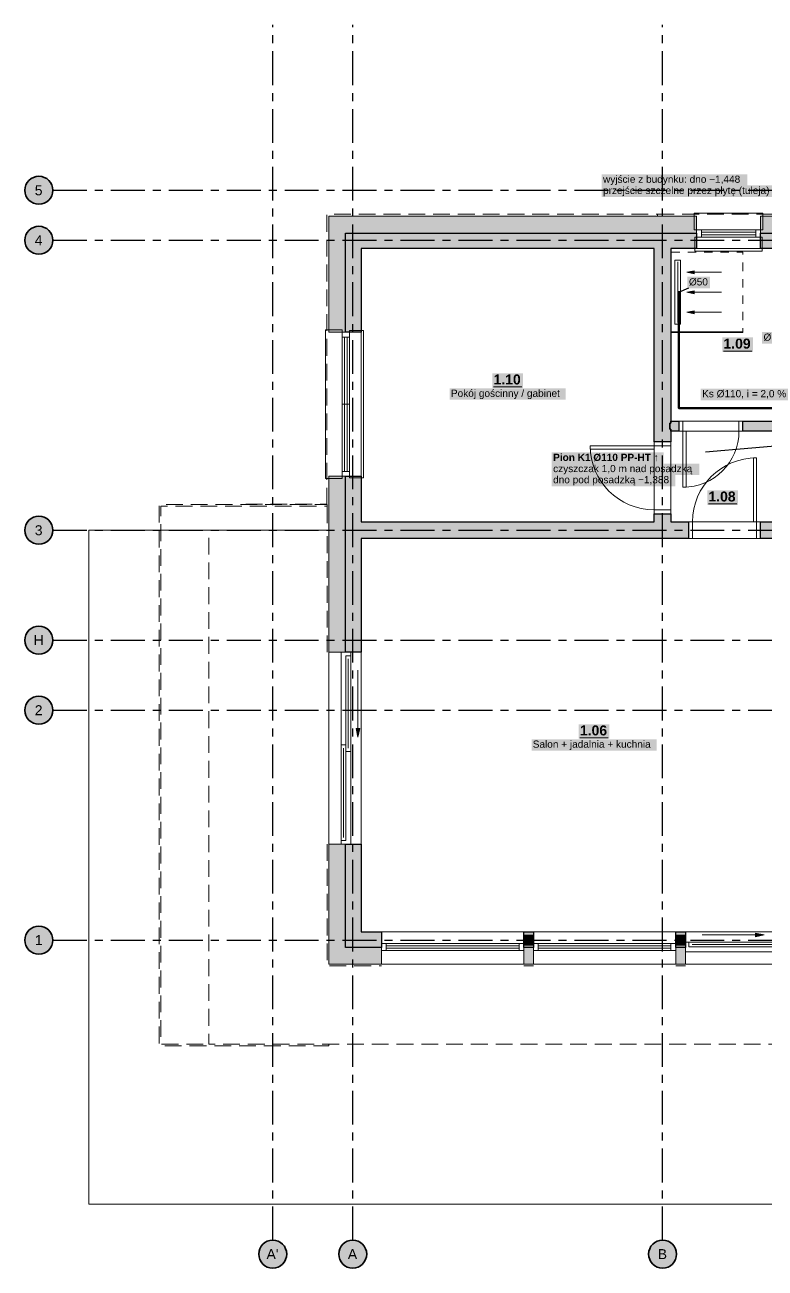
# Model space of a CAD drawing. Header units: metres. Extents: x -4.1 to 19.5, y -4.1 to 11.4.
# Drawn here: x -4.1 to 5.16, y -4.1 to 11.44 of the extents above; entities that cross this region are included whole.
import ezdxf

# ---------------------------------------------------------------- set-up
doc = ezdxf.new("R2010")
doc.units = ezdxf.units.M
for name, pattern in [('KRESKOWA', [5.25, 4.2, -1.05]), ('KRESKOWA_DROBNA', [3.15, 2.1, -1.05]), ('PUNKTOWA', [10.5, 8.4, -1.05, 0, -1.05])]:
    doc.linetypes.add(name, pattern=pattern)
doc.layers.add('A-MASKA', color=7, linetype='Continuous', lineweight=18)
doc.layers.add('S-OPISY', color=2, linetype='Continuous', lineweight=25)
for name, color, linetype, lineweight, true_color in [('I-OSIE', 8, 'PUNKTOWA', 18, 0x7a7a7a), ('I-PODKLAD', 8, 'Continuous', 18, 0x9a9a9a), ('I-PODKLAD-SCIANY', 8, 'Continuous', 25, 0x6e6e6e), ('I-PODKLAD-WYPELN', 254, 'Continuous', 18, 0xe6e6e6), ('I-POMIESZCZENIA', 8, 'Continuous', 25, 0x4a4a4a), ('S-KANAL', 34, 'Continuous', 50, 0x7a4500)]:
    doc.layers.add(name, color=color, linetype=linetype, lineweight=lineweight, true_color=true_color)
doc.styles.add('PL_ARIAL', font='arial.ttf')
doc.styles.add('PL_ARIAL_B', font='arialbd.ttf')

msp = doc.modelspace()

# ---------------------------------------------------------------- hatches: boundary and pattern name
at = {"layer": 'A-MASKA', "true_color": 0xffffff}
for points in [[(3.112, 9.431), (4.933, 9.431), (4.933, 9.575), (3.112, 9.575)], [(3.112, 9.291), (5.314, 9.291), (5.314, 9.436), (3.112, 9.436)], [(4.186, 8.148), (4.468, 8.148), (4.468, 8.293), (4.186, 8.293)], [(4.621, 7.353), (5.004, 7.353), (5.004, 7.535), (4.621, 7.535)], [(5.12, 7.457), (5.465, 7.457), (5.465, 7.602), (5.12, 7.602)], [(1.746, 6.904), (2.129, 6.904), (2.129, 7.087), (1.746, 7.087)], [(1.213, 6.758), (2.662, 6.758), (2.662, 6.897), (1.213, 6.897)], [(4.351, 6.749), (5.471, 6.749), (5.471, 6.894), (4.351, 6.894)], [(2.488, 5.953), (3.89, 5.953), (3.89, 6.098), (2.488, 6.098)], [(2.488, 5.814), (4.334, 5.814), (4.334, 5.959), (2.488, 5.959)], [(2.488, 5.674), (4.033, 5.674), (4.033, 5.819), (2.488, 5.819)], [(4.433, 5.441), (4.817, 5.441), (4.817, 5.624), (4.433, 5.624)], [(2.826, 2.518), (3.21, 2.518), (3.21, 2.7), (2.826, 2.7)], [(2.236, 2.371), (3.8, 2.371), (3.8, 2.511), (2.236, 2.511)]]:
    msp.add_hatch(color=7, dxfattribs=at).paths.add_polyline_path(points)
at = {"layer": 'I-OSIE', "true_color": 0xffffff}
for points in [[(-3.75, 9.375), (-3.751, 9.398), (-3.756, 9.42), (-3.763, 9.442), (-3.773, 9.463), (-3.786, 9.482), (-3.801, 9.499), (-3.818, 9.514), (-3.837, 9.527), (-3.858, 9.537), (-3.88, 9.544), (-3.902, 9.549), (-3.925, 9.55), (-3.948, 9.549), (-3.97, 9.544), (-3.992, 9.537), (-4.013, 9.527), (-4.032, 9.514), (-4.049, 9.499), (-4.064, 9.482), (-4.077, 9.463), (-4.087, 9.442), (-4.094, 9.42), (-4.099, 9.398), (-4.1, 9.375), (-4.099, 9.352), (-4.094, 9.33), (-4.087, 9.308), (-4.077, 9.287), (-4.064, 9.268), (-4.049, 9.251), (-4.032, 9.236), (-4.013, 9.223), (-3.992, 9.213), (-3.97, 9.206), (-3.948, 9.201), (-3.925, 9.2), (-3.902, 9.201), (-3.88, 9.206), (-3.858, 9.213), (-3.837, 9.223), (-3.818, 9.236), (-3.801, 9.251), (-3.786, 9.268), (-3.773, 9.287), (-3.763, 9.308), (-3.756, 9.33), (-3.751, 9.352)], [(-3.75, 8.75), (-3.751, 8.773), (-3.756, 8.795), (-3.763, 8.817), (-3.773, 8.838), (-3.786, 8.857), (-3.801, 8.874), (-3.818, 8.889), (-3.837, 8.902), (-3.858, 8.912), (-3.88, 8.919), (-3.902, 8.924), (-3.925, 8.925), (-3.948, 8.924), (-3.97, 8.919), (-3.992, 8.912), (-4.013, 8.902), (-4.032, 8.889), (-4.049, 8.874), (-4.064, 8.857), (-4.077, 8.838), (-4.087, 8.817), (-4.094, 8.795), (-4.099, 8.773), (-4.1, 8.75), (-4.099, 8.727), (-4.094, 8.705), (-4.087, 8.683), (-4.077, 8.662), (-4.064, 8.643), (-4.049, 8.626), (-4.032, 8.611), (-4.013, 8.598), (-3.992, 8.588), (-3.97, 8.581), (-3.948, 8.576), (-3.925, 8.575), (-3.902, 8.576), (-3.88, 8.581), (-3.858, 8.588), (-3.837, 8.598), (-3.818, 8.611), (-3.801, 8.626), (-3.786, 8.643), (-3.773, 8.662), (-3.763, 8.683), (-3.756, 8.705), (-3.751, 8.727)], [(-3.75, 5.125), (-3.751, 5.148), (-3.756, 5.17), (-3.763, 5.192), (-3.773, 5.213), (-3.786, 5.232), (-3.801, 5.249), (-3.818, 5.264), (-3.837, 5.277), (-3.858, 5.287), (-3.88, 5.294), (-3.902, 5.299), (-3.925, 5.3), (-3.948, 5.299), (-3.97, 5.294), (-3.992, 5.287), (-4.013, 5.277), (-4.032, 5.264), (-4.049, 5.249), (-4.064, 5.232), (-4.077, 5.213), (-4.087, 5.192), (-4.094, 5.17), (-4.099, 5.148), (-4.1, 5.125), (-4.099, 5.102), (-4.094, 5.08), (-4.087, 5.058), (-4.077, 5.037), (-4.064, 5.018), (-4.049, 5.001), (-4.032, 4.986), (-4.013, 4.973), (-3.992, 4.963), (-3.97, 4.956), (-3.948, 4.951), (-3.925, 4.95), (-3.902, 4.951), (-3.88, 4.956), (-3.858, 4.963), (-3.837, 4.973), (-3.818, 4.986), (-3.801, 5.001), (-3.786, 5.018), (-3.773, 5.037), (-3.763, 5.058), (-3.756, 5.08), (-3.751, 5.102)], [(-3.75, 3.75), (-3.751, 3.773), (-3.756, 3.795), (-3.763, 3.817), (-3.773, 3.837), (-3.786, 3.857), (-3.801, 3.874), (-3.818, 3.889), (-3.837, 3.902), (-3.858, 3.912), (-3.88, 3.919), (-3.902, 3.924), (-3.925, 3.925), (-3.948, 3.924), (-3.97, 3.919), (-3.992, 3.912), (-4.013, 3.902), (-4.032, 3.889), (-4.049, 3.874), (-4.064, 3.857), (-4.077, 3.837), (-4.087, 3.817), (-4.094, 3.795), (-4.099, 3.773), (-4.1, 3.75), (-4.099, 3.727), (-4.094, 3.705), (-4.087, 3.683), (-4.077, 3.663), (-4.064, 3.643), (-4.049, 3.626), (-4.032, 3.611), (-4.013, 3.598), (-3.992, 3.588), (-3.97, 3.581), (-3.948, 3.576), (-3.925, 3.575), (-3.902, 3.576), (-3.88, 3.581), (-3.858, 3.588), (-3.837, 3.598), (-3.818, 3.611), (-3.801, 3.626), (-3.786, 3.643), (-3.773, 3.663), (-3.763, 3.683), (-3.756, 3.705), (-3.751, 3.727)], [(-3.75, 2.875), (-3.751, 2.898), (-3.756, 2.92), (-3.763, 2.942), (-3.773, 2.962), (-3.786, 2.982), (-3.801, 2.999), (-3.818, 3.014), (-3.837, 3.027), (-3.858, 3.037), (-3.88, 3.044), (-3.902, 3.049), (-3.925, 3.05), (-3.948, 3.049), (-3.97, 3.044), (-3.992, 3.037), (-4.013, 3.027), (-4.032, 3.014), (-4.049, 2.999), (-4.064, 2.982), (-4.077, 2.962), (-4.087, 2.942), (-4.094, 2.92), (-4.099, 2.898), (-4.1, 2.875), (-4.099, 2.852), (-4.094, 2.83), (-4.087, 2.808), (-4.077, 2.788), (-4.064, 2.768), (-4.049, 2.751), (-4.032, 2.736), (-4.013, 2.723), (-3.992, 2.713), (-3.97, 2.706), (-3.948, 2.701), (-3.925, 2.7), (-3.902, 2.701), (-3.88, 2.706), (-3.858, 2.713), (-3.837, 2.723), (-3.818, 2.736), (-3.801, 2.751), (-3.786, 2.768), (-3.773, 2.788), (-3.763, 2.808), (-3.756, 2.83), (-3.751, 2.852)], [(-3.75, 0), (-3.751, 0.023), (-3.756, 0.045), (-3.763, 0.067), (-3.773, 0.087), (-3.786, 0.107), (-3.801, 0.124), (-3.818, 0.139), (-3.837, 0.152), (-3.858, 0.162), (-3.88, 0.169), (-3.902, 0.174), (-3.925, 0.175), (-3.948, 0.174), (-3.97, 0.169), (-3.992, 0.162), (-4.013, 0.152), (-4.032, 0.139), (-4.049, 0.124), (-4.064, 0.107), (-4.077, 0.087), (-4.087, 0.067), (-4.094, 0.045), (-4.099, 0.023), (-4.1, 0), (-4.099, -0.023), (-4.094, -0.045), (-4.087, -0.067), (-4.077, -0.088), (-4.064, -0.107), (-4.049, -0.124), (-4.032, -0.139), (-4.013, -0.152), (-3.992, -0.162), (-3.97, -0.169), (-3.948, -0.174), (-3.925, -0.175), (-3.902, -0.174), (-3.88, -0.169), (-3.858, -0.162), (-3.837, -0.152), (-3.818, -0.139), (-3.801, -0.124), (-3.786, -0.107), (-3.773, -0.088), (-3.763, -0.067), (-3.756, -0.045), (-3.751, -0.023)], [(-0.825, -3.925), (-0.826, -3.902), (-0.831, -3.88), (-0.838, -3.858), (-0.848, -3.837), (-0.861, -3.818), (-0.876, -3.801), (-0.893, -3.786), (-0.913, -3.773), (-0.933, -3.763), (-0.955, -3.756), (-0.977, -3.751), (-1, -3.75), (-1.023, -3.751), (-1.045, -3.756), (-1.067, -3.763), (-1.088, -3.773), (-1.107, -3.786), (-1.124, -3.801), (-1.139, -3.818), (-1.152, -3.837), (-1.162, -3.858), (-1.169, -3.88), (-1.174, -3.902), (-1.175, -3.925), (-1.174, -3.948), (-1.169, -3.97), (-1.162, -3.992), (-1.152, -4.013), (-1.139, -4.032), (-1.124, -4.049), (-1.107, -4.064), (-1.088, -4.077), (-1.067, -4.087), (-1.045, -4.094), (-1.023, -4.099), (-1, -4.1), (-0.977, -4.099), (-0.955, -4.094), (-0.933, -4.087), (-0.913, -4.077), (-0.893, -4.064), (-0.876, -4.049), (-0.861, -4.032), (-0.848, -4.013), (-0.838, -3.992), (-0.831, -3.97), (-0.826, -3.948)], [(0.175, -3.925), (0.174, -3.902), (0.169, -3.88), (0.162, -3.858), (0.152, -3.837), (0.139, -3.818), (0.124, -3.801), (0.107, -3.786), (0.087, -3.773), (0.067, -3.763), (0.045, -3.756), (0.023, -3.751), (0, -3.75), (-0.023, -3.751), (-0.045, -3.756), (-0.067, -3.763), (-0.088, -3.773), (-0.107, -3.786), (-0.124, -3.801), (-0.139, -3.818), (-0.152, -3.837), (-0.162, -3.858), (-0.169, -3.88), (-0.174, -3.902), (-0.175, -3.925), (-0.174, -3.948), (-0.169, -3.97), (-0.162, -3.992), (-0.152, -4.013), (-0.139, -4.032), (-0.124, -4.049), (-0.107, -4.064), (-0.088, -4.077), (-0.067, -4.087), (-0.045, -4.094), (-0.023, -4.099), (0, -4.1), (0.023, -4.099), (0.045, -4.094), (0.067, -4.087), (0.087, -4.077), (0.107, -4.064), (0.124, -4.049), (0.139, -4.032), (0.152, -4.013), (0.162, -3.992), (0.169, -3.97), (0.174, -3.948)], [(4.05, -3.925), (4.049, -3.902), (4.044, -3.88), (4.037, -3.858), (4.027, -3.837), (4.014, -3.818), (3.999, -3.801), (3.982, -3.786), (3.962, -3.773), (3.942, -3.763), (3.92, -3.756), (3.898, -3.751), (3.875, -3.75), (3.852, -3.751), (3.83, -3.756), (3.808, -3.763), (3.788, -3.773), (3.768, -3.786), (3.751, -3.801), (3.736, -3.818), (3.723, -3.837), (3.713, -3.858), (3.706, -3.88), (3.701, -3.902), (3.7, -3.925), (3.701, -3.948), (3.706, -3.97), (3.713, -3.992), (3.723, -4.013), (3.736, -4.032), (3.751, -4.049), (3.768, -4.064), (3.788, -4.077), (3.808, -4.087), (3.83, -4.094), (3.852, -4.099), (3.875, -4.1), (3.898, -4.099), (3.92, -4.094), (3.942, -4.087), (3.962, -4.077), (3.982, -4.064), (3.999, -4.049), (4.014, -4.032), (4.027, -4.013), (4.037, -3.992), (4.044, -3.97), (4.049, -3.948)]]:
    msp.add_hatch(color=7, dxfattribs=at).paths.add_polyline_path(points)
at = {"layer": 'I-PODKLAD-WYPELN', "true_color": 0xe4e4e4}
h = msp.add_hatch(color=7, dxfattribs=at)
h.paths.add_polyline_path([(4.08, 6.487), (4.08, 6.487), (4.08, 6.487), (4.08, 6.487), (4.08, 6.387), (4.08, 6.387), (4.08, 6.387), (4.08, 6.362), (4.08, 6.362), (4.08, 6.362), (3.98, 6.362), (3.98, 6.362), (3.98, 6.362), (3.98, 6.23), (3.965, 6.23), (3.77, 6.23), (3.77, 8.645), (0.105, 8.645), (0.105, 8.645), (0.105, 8.645), (0.105, 8.645), (0.105, 8.645), (0.105, 8.645), (0.105, 7.6), (0.105, 7.6), (0.105, 7.6), (-0.09, 7.6), (-0.09, 7.6), (-0.09, 7.6), (-0.09, 7.6), (-0.09, 7.6), (-0.3, 7.6), (-0.3, 7.6), (-0.3, 7.6), (-0.3, 9.05), (-0.3, 9.05), (-0.3, 9.05), (-0.3, 9.05), (4.3, 9.05), (4.3, 8.84), (4.3, 8.84), (4.3, 8.84), (4.3, 8.84), (4.3, 8.645), (4.3, 8.645), (4.3, 8.645), (3.98, 8.645), (3.98, 6.487), (3.98, 6.487), (3.98, 6.487), (3.98, 6.487), (3.98, 6.487), (4.08, 6.487)])
h.paths.add_polyline_path([(0.09, 8.66), (0.09, 8.66), (0.098, 8.652)], flags=0)
h.paths.add_polyline_path([(-0.09, 8.66), (-0.09, 8.66), (-0.09, 8.66), (-0.09, 8.66), (-0.09, 8.66)], flags=0)
h.paths.add_polyline_path([(-0.09, 8.84), (-0.09, 8.84), (-0.09, 8.84), (-0.09, 8.84), (-0.09, 8.84), (-0.09, 8.84)], flags=0)
h = msp.add_hatch(color=7, dxfattribs=at)
h.paths.add_polyline_path([(5.27, 5.23), (5.27, 5.23), (5.27, 5.23), (5.27, 6.362), (5.27, 6.362), (5.27, 6.362), (5.27, 6.362), (5.27, 6.362), (4.88, 6.362), (4.88, 6.362), (4.88, 6.362), (4.88, 6.387), (4.88, 6.387), (4.88, 6.387), (4.88, 6.387), (4.88, 6.487), (4.88, 6.487), (4.88, 6.487), (4.88, 6.487), (4.88, 6.487), (5.77, 6.487), (5.77, 6.487), (5.77, 6.487), (5.77, 6.487), (5.77, 6.487), (5.77, 8.645), (5.77, 8.645), (5.77, 8.645), (5.77, 8.645), (5.77, 8.645), (5.1, 8.645), (5.1, 8.645), (5.1, 8.645), (5.1, 8.84), (5.1, 8.84), (5.1, 8.84), (5.1, 8.84), (5.1, 9.05), (10.05, 9.05), (10.05, 8.84), (10.05, 8.84), (10.05, 8.84), (10.05, 8.84), (10.05, 8.645), (10.05, 8.645), (10.05, 8.645), (9.95, 8.645), (9.95, 6.7), (9.935, 6.7), (9.935, 6.7), (9.935, 6.7), (9.935, 6.7), (9.935, 6.7), (9.935, 6.7), (9.935, 6.7), (9.935, 6.7), (9.935, 6.7), (9.935, 6.7), (9.935, 6.7), (9.935, 6.685), (9.875, 6.685), (9.875, 6.685), (9.875, 6.685), (9.875, 6.685), (9.875, 6.685), (9.875, 6.65), (10.15, 6.65), (10.15, 6.6), (9.875, 6.6), (9.875, 6.565), (9.875, 6.565), (9.875, 6.565), (9.875, 6.55), (9.875, 6.55), (9.875, 6.55), (9.61, 6.55), (9.61, 6.55), (9.61, 6.55), (9.61, 6.565), (9.61, 6.565), (9.61, 6.565), (9.61, 6.565), (9.61, 6.7), (9.61, 6.7), (9.61, 6.7), (9.61, 6.7), (9.61, 6.7), (9.8, 6.7), (9.8, 8.645), (8.605, 8.645), (8.605, 8.645), (8.605, 8.645), (8.605, 6.7), (8.605, 6.7), (8.605, 6.7), (8.605, 6.7), (8.605, 6.7), (8.71, 6.7), (8.71, 6.7), (8.71, 6.7), (8.71, 6.7), (8.71, 6.7), (8.71, 6.565), (8.71, 6.565), (8.71, 6.565), (8.71, 6.55), (8.71, 6.55), (8.71, 6.55), (8.605, 6.55), (8.605, 6.55), (8.605, 6.55), (8.605, 5.23), (8.605, 5.23), (8.605, 5.23), (8.9, 5.23), (8.9, 5.23), (8.9, 5.23), (8.9, 5.23), (8.9, 5.23), (8.9, 5.035), (8.9, 5.035), (8.9, 5.035), (8.9, 5.02), (8.9, 5.02), (8.9, 5.02), (8.5, 5.02), (8.5, 5.02), (8.5, 5.02), (8.5, 5.02), (8.5, 5.02), (8.2, 5.02), (8.2, 5.02), (8.2, 5.02), (8.2, 5.035), (8.2, 5.035), (8.2, 5.035), (8.2, 5.035), (8.2, 5.23), (8.2, 5.23), (8.2, 5.23), (8.2, 5.23), (8.2, 5.23), (8.395, 5.23), (8.395, 5.23), (8.395, 5.23), (8.395, 5.23), (8.395, 5.23), (8.395, 8.645), (8.395, 8.645), (8.395, 8.645), (8.395, 8.645), (8.395, 8.645), (5.98, 8.645), (5.98, 8.645), (5.98, 8.645), (5.98, 5.02), (5.98, 5.02), (5.98, 5.02), (5.98, 5.02), (5.98, 5.02), (5.1, 5.02), (5.1, 5.02), (5.1, 5.02), (5.1, 5.035), (5.1, 5.035), (5.1, 5.035), (5.1, 5.035), (5.1, 5.23), (5.1, 5.23), (5.1, 5.23), (5.1, 5.23), (5.1, 5.23), (5.27, 5.23), (5.27, 5.23)])
h.paths.add_polyline_path([(8.5, 5.035), (8.5, 5.035), (8.5, 5.035), (8.5, 5.035), (8.5, 5.035), (8.5, 5.035), (8.5, 5.02)], flags=0)
h.paths.add_polyline_path([(5.77, 5.23), (5.77, 5.23), (5.77, 5.23), (5.77, 5.23), (5.77, 5.23), (5.77, 5.23), (5.77, 5.23), (5.77, 5.23), (5.77, 5.23), (5.77, 6.362), (5.77, 6.362), (5.77, 6.362), (5.37, 6.362), (5.37, 6.362), (5.37, 6.362), (5.37, 5.23), (5.37, 5.23), (5.37, 5.23)], flags=0)
h.paths.add_polyline_path([(8.5, 5.215), (8.5, 5.215), (8.5, 5.215), (8.5, 5.215), (8.5, 5.215), (8.5, 5.215), (8.5, 5.215), (8.5, 5.215), (8.5, 5.215)], flags=0)
at = {"layer": 'I-PODKLAD-WYPELN', "true_color": 0xcfcfcf}
for points in [[(4.18, 8.35), (4.268, 8.369), (4.268, 8.331)], [(4.18, 8.1), (4.268, 8.119), (4.268, 8.081)], [(4.18, 7.85), (4.268, 7.869), (4.268, 7.831)], [(0.065, 2.539), (0.042, 2.647), (0.088, 2.647)], [(2.26, -0.06), (2.14, -0.06), (2.14, 0.06), (2.26, 0.06)], [(4.04, -0.06), (4.04, 0.06), (4.16, 0.06), (4.16, -0.06)], [(5.144, 0.065), (5.037, 0.042), (5.037, 0.088)]]:
    msp.add_hatch(color=7, dxfattribs=at).paths.add_polyline_path(points)
at = {"layer": 'I-PODKLAD-WYPELN', "true_color": 0xe4e4e4}
for points in [[(3.77, 5.23), (3.77, 5.33), (3.965, 5.33), (3.98, 5.33), (3.98, 5.23), (4.2, 5.23), (4.2, 5.23), (4.2, 5.23), (4.2, 5.23), (4.2, 5.23), (4.2, 5.035), (4.2, 5.035), (4.2, 5.035), (4.2, 5.02), (4.2, 5.02), (4.2, 5.02), (0.105, 5.02), (0.105, 5.02), (0.105, 5.02), (0.105, 3.6), (0.105, 3.6), (0.105, 3.6), (-0.09, 3.6), (-0.09, 3.6), (-0.09, 3.6), (-0.09, 3.6), (-0.09, 3.6), (-0.3, 3.6), (-0.3, 3.6), (-0.3, 3.6), (-0.3, 5.8), (-0.3, 5.8), (-0.3, 5.8), (-0.09, 5.8), (-0.09, 5.8), (-0.09, 5.8), (-0.09, 5.8), (-0.09, 5.8), (0.105, 5.8), (0.105, 5.8), (0.105, 5.8), (0.105, 5.23), (0.105, 5.23), (0.105, 5.23), (0.105, 5.23), (0.105, 5.23)], [(2.14, -0.3), (2.14, -0.3), (2.14, -0.09), (2.14, -0.09), (2.14, -0.09), (2.14, -0.09), (2.14, -0.09), (2.14, -0.06), (2.14, -0.06), (2.14, -0.06), (2.14, -0.06), (2.14, 0.06), (2.14, 0.06), (2.14, 0.06), (2.14, 0.06), (2.14, 0.105), (2.14, 0.105), (2.14, 0.105), (2.26, 0.105), (2.26, 0.105), (2.26, 0.105), (2.26, 0.06), (2.26, 0.06), (2.26, 0.06), (2.26, 0.06), (2.26, -0.06), (2.26, -0.06), (2.26, -0.06), (2.26, -0.06), (2.26, -0.09), (2.26, -0.09), (2.26, -0.09), (2.26, -0.09), (2.26, -0.09), (2.26, -0.3), (2.26, -0.3), (2.26, -0.3), (2.14, -0.3)], [(4.04, 0.06), (4.04, 0.06), (4.04, 0.06), (4.04, 0.105), (4.04, 0.105), (4.04, 0.105), (4.16, 0.105), (4.16, 0.105), (4.16, 0.105), (4.16, 0.06), (4.16, 0.06), (4.16, 0.06), (4.16, 0.06), (4.16, -0.06), (4.16, -0.06), (4.16, -0.06), (4.16, -0.06), (4.16, -0.09), (4.16, -0.09), (4.16, -0.09), (4.16, -0.09), (4.16, -0.09), (4.16, -0.3), (4.16, -0.3), (4.16, -0.3), (4.04, -0.3), (4.04, -0.3), (4.04, -0.3), (4.04, -0.09), (4.04, -0.09), (4.04, -0.09), (4.04, -0.09), (4.04, -0.09), (4.04, -0.06), (4.04, -0.06), (4.04, -0.06), (4.04, -0.06), (4.04, 0.06)]]:
    msp.add_hatch(color=7, dxfattribs=at).paths.add_polyline_path(points)
h = msp.add_hatch(color=7, dxfattribs=at)
h.paths.add_polyline_path([(0.36, -0.09), (0.36, -0.09), (0.36, -0.09), (0.36, -0.09), (0.36, -0.3), (0.36, -0.3), (0.36, -0.3), (-0.3, -0.3), (-0.3, -0.3), (-0.3, -0.3), (-0.3, -0.3), (-0.3, -0.3), (-0.3, 1.2), (-0.3, 1.2), (-0.3, 1.2), (-0.09, 1.2), (-0.09, 1.2), (-0.09, 1.2), (-0.09, 1.2), (-0.09, 1.2), (0.105, 1.2), (0.105, 1.2), (0.105, 1.2), (0.105, 0.105), (0.105, 0.105), (0.105, 0.105), (0.105, 0.105), (0.105, 0.105), (0.36, 0.105), (0.36, 0.105), (0.36, 0.105), (0.36, -0.09)])
h.paths.add_polyline_path([(-0.09, -0.09), (-0.09, -0.09), (-0.09, -0.09), (-0.09, -0.09), (-0.09, -0.09), (-0.09, -0.09)], flags=0)
h.paths.add_polyline_path([(-0.09, 0.09), (-0.09, 0.09), (-0.09, 0.09), (-0.09, 0.09), (-0.09, 0.09)], flags=0)
at = {"layer": 'S-OPISY', "true_color": 0x000000}
msp.add_hatch(color=7, dxfattribs=at).paths.add_polyline_path([(4.098, 8.1), (4.097, 8.105), (4.095, 8.109), (4.092, 8.112), (4.089, 8.115), (4.085, 8.117), (4.08, 8.117), (4.075, 8.117), (4.071, 8.115), (4.068, 8.112), (4.065, 8.109), (4.063, 8.105), (4.062, 8.1), (4.063, 8.095), (4.065, 8.091), (4.068, 8.088), (4.071, 8.085), (4.075, 8.083), (4.08, 8.082), (4.085, 8.083), (4.089, 8.085), (4.092, 8.088), (4.095, 8.091), (4.097, 8.095)])

# ---------------------------------------------------------------- linework, layer by layer
at = {"layer": 'I-OSIE', "linetype": 'PUNKTOWA', "lineweight": 25, "ltscale": 0.05024, "flags": 128}
for points in [[(-1, -3.75), (-1, 11.443)], [(0, -3.75), (0, 11.443)], [(3.875, -3.75), (3.875, 11.443)]]:
    msp.add_lwpolyline(points, dxfattribs=at)
at = {"layer": 'I-OSIE', "linetype": 'PUNKTOWA', "lineweight": 25, "ltscale": 0.050565, "flags": 128}
for points in [[(-3.75, 9.375), (19.505, 9.375)], [(-3.75, 8.75), (19.505, 8.75)], [(-3.75, 5.125), (19.505, 5.125)], [(-3.75, 3.75), (19.505, 3.75)], [(-3.75, 2.875), (19.505, 2.875)], [(-3.75, 0), (19.505, 0)]]:
    msp.add_lwpolyline(points, dxfattribs=at)
at = {"layer": 'I-OSIE', "linetype": 'Continuous', "lineweight": 35, "ltscale": 0.05}
for centre in [(-3.925, 9.375), (-3.925, 8.75), (-3.925, 5.125), (-3.925, 3.75), (-3.925, 2.875), (-3.925, 0), (-1, -3.925), (0, -3.925), (3.875, -3.925)]:
    msp.add_circle(centre, 0.175, dxfattribs=at)
at = {"layer": 'I-PODKLAD', "linetype": 'KRESKOWA', "lineweight": 13, "ltscale": 0.05, "flags": 128}
for points in [[(-0.325, 5.446), (-0.325, 9.075), (3.81, 9.075), (3.81, 9.05)], [(3.811, 9.075), (8.565, 9.075)], [(-0.3, -1.3), (-0.3, -1.32), (-2.42, -1.32), (-2.42, 5.445), (-0.32, 5.445), (-0.32, 5.425), (-2.4, 5.425), (-2.4, -1.3), (-1.8, -1.3)], [(-1.335, 5.446), (-1.335, 5.45), (-0.326, 5.45)], [(-0.32, 5.425), (-0.32, 5.125)], [(13.251, -0.32), (13.8, -0.32), (13.8, -1.3), (-1.8, -1.3), (-1.8, 5.125), (-0.32, 5.125), (-0.32, 3.6)], [(-0.32, 1.2), (-0.32, -0.32), (0.359, -0.32)], [(2.14, -0.32), (2.26, -0.32)], [(4.04, -0.32), (4.16, -0.32)]]:
    msp.add_lwpolyline(points, dxfattribs=at)
at = {"layer": 'I-PODKLAD', "lineweight": 18, "ltscale": 0.05}
for points in [[(5.13, 8.88), (4.27, 8.88), (4.27, 9.09), (5.13, 9.09)], [(5.1, 8.79), (4.3, 8.79), (4.3, 8.88), (5.1, 8.88)], [(5.12, 8.79), (4.28, 8.79), (4.28, 8.615), (5.12, 8.615)], [(4.03, 8.5), (4.03, 7.7), (4.1, 7.7), (4.1, 8.5)], [(4.18, 8.35), (4.268, 8.369), (4.268, 8.331)], [(4.18, 8.1), (4.268, 8.119), (4.268, 8.081)], [(4.18, 7.85), (4.268, 7.869), (4.268, 7.831)], [(-0.13, 7.63), (-0.13, 5.77), (-0.34, 5.77), (-0.34, 7.63)], [(-0.04, 7.62), (-0.04, 5.78), (0.135, 5.78), (0.135, 7.62)], [(-0.04, 7.6), (-0.04, 5.8), (-0.13, 5.8), (-0.13, 7.6)], [(3.98, 7.605), (3.98, 7.595), (4.88, 7.595), (4.88, 7.605)], [(4.08, 6.362), (4.13, 6.362), (4.13, 6.487), (4.08, 6.487)], [(4.88, 6.362), (4.83, 6.362), (4.83, 6.487), (4.88, 6.487)], [(3.77, 6.23), (3.77, 6.18), (3.98, 6.18), (3.98, 6.23)], [(4.13, 6.362), (4.13, 5.662), (4.17, 5.662), (4.17, 6.362)], [(3.77, 6.18), (2.97, 6.18), (2.97, 6.14), (3.77, 6.14)], [(5.05, 5.23), (5.05, 6.03), (5.01, 6.03), (5.01, 5.23)], [(3.77, 5.33), (3.77, 5.38), (3.98, 5.38), (3.98, 5.33)], [(4.2, 5.23), (4.25, 5.23), (4.25, 5.02), (4.2, 5.02)], [(5.1, 5.23), (5.05, 5.23), (5.05, 5.02), (5.1, 5.02)], [(-0.025, 3.6), (-0.025, 1.2), (-0.145, 1.2), (-0.145, 3.6)], [(-0.085, 3.555), (-0.085, 2.36), (-0.025, 2.36), (-0.025, 3.555)], [(0.065, 2.539), (0.042, 2.647), (0.088, 2.647)], [(-0.145, 2.44), (-0.145, 1.245), (-0.085, 1.245), (-0.085, 2.44)], [(5.144, 0.065), (5.037, 0.042), (5.037, 0.088)], [(0.36, -0.04), (2.14, -0.04), (2.14, -0.13), (0.36, -0.13)], [(2.26, -0.04), (4.04, -0.04), (4.04, -0.13), (2.26, -0.13)], [(4.16, -0.025), (6.38, -0.025), (6.38, -0.145), (4.16, -0.145)], [(4.205, -0.085), (5.31, -0.085), (5.31, -0.025), (4.205, -0.025)]]:
    msp.add_lwpolyline(points, close=True, dxfattribs=at)
for points in [[(4.36, 8.79), (4.36, 8.88)], [(5.04, 8.79), (5.04, 8.88)], [(5.04, 8.851), (4.36, 8.851)], [(5.04, 8.819), (4.36, 8.819)], [(4.065, 8.48), (4.065, 7.72)], [(4.61, 8.35), (4.27, 8.35)], [(4.61, 8.1), (4.27, 8.1)], [(4.61, 7.85), (4.27, 7.85)], [(-0.04, 7.54), (-0.13, 7.54)], [(-0.101, 7.54), (-0.101, 5.86)], [(-0.069, 7.54), (-0.069, 5.86)], [(-0.04, 6.7), (-0.13, 6.7)], [(-0.04, 5.86), (-0.13, 5.86)], [(-0.055, 3.515), (-0.055, 2.4)], [(0.065, 3.376), (0.065, 2.539)], [(-0.115, 2.4), (-0.115, 1.285)], [(4.371, 0.065), (5.144, 0.065)], [(0.42, -0.04), (0.42, -0.13)], [(0.42, -0.069), (2.08, -0.069)], [(0.42, -0.101), (2.08, -0.101)], [(2.08, -0.04), (2.08, -0.13)], [(2.32, -0.04), (2.32, -0.13)], [(2.32, -0.069), (3.98, -0.069)], [(2.32, -0.101), (3.98, -0.101)], [(3.98, -0.04), (3.98, -0.13)], [(4.245, -0.055), (5.27, -0.055)]]:
    msp.add_lwpolyline(points, dxfattribs=at)
at = {"layer": 'I-PODKLAD', "linetype": 'KRESKOWA_DROBNA', "lineweight": 18, "ltscale": 0.05, "flags": 128}
msp.add_lwpolyline([(3.98, 8.6), (3.98, 7.6), (4.88, 7.6), (4.88, 8.6)], close=True, dxfattribs=at)
at = {"layer": 'I-PODKLAD', "lineweight": 13, "ltscale": 0.05}
for points in [[(4.301, 8.645), (5.099, 8.645)], [(0.105, 5.801), (0.105, 7.599)], [(4.88, 6.487), (4.08, 6.487)], [(3.77, 6.229), (3.77, 5.33)], [(3.98, 5.33), (3.98, 6.229)], [(4.08, 6.362), (4.88, 6.362)], [(5.099, 5.23), (4.2, 5.23)], [(12.3, -0.3), (12.3, -3.3), (-3.3, -3.3), (-3.3, 5.125), (-0.3, 5.125)], [(4.2, 5.02), (5.099, 5.02)], [(-0.3, 3.599), (-0.3, 1.2)], [(0.105, 1.2), (0.105, 3.599)], [(2.139, 0.105), (0.36, 0.105)], [(4.04, 0.105), (2.26, 0.105)], [(6.38, 0.105), (4.16, 0.105)], [(0.36, -0.3), (2.139, -0.3)], [(2.26, -0.3), (4.04, -0.3)], [(4.16, -0.3), (6.38, -0.3)]]:
    msp.add_lwpolyline(points, dxfattribs=at)
for centre, radius, start, end in [((4.13, 6.362), 0.7, -90, 0), ((3.77, 6.18), 0.8, -180, -90), ((5.05, 5.23), 0.8, -270, -180)]:
    msp.add_arc(centre, radius, start, end, dxfattribs=at)
at = {"layer": 'I-PODKLAD-SCIANY', "lineweight": 13, "ltscale": 0.05}
for points in [[(-0.3, 7.6), (-0.3, 7.6), (-0.3, 7.6), (-0.3, 9.05), (-0.3, 9.05), (-0.3, 9.05), (4.3, 9.05), (4.3, 9.05), (4.3, 9.05), (4.3, 8.84), (4.3, 8.84), (4.3, 8.84), (-0.09, 8.84), (-0.09, 8.84), (-0.09, 8.84), (-0.09, 8.84), (-0.09, 8.84), (-0.09, 8.84), (-0.09, 8.84), (-0.09, 8.84), (-0.09, 8.84), (-0.09, 8.84), (-0.09, 8.84), (-0.09, 8.84), (-0.09, 8.84), (-0.09, 8.84), (-0.09, 8.84), (-0.09, 8.84), (-0.09, 8.84), (-0.09, 7.6), (-0.09, 7.6), (-0.09, 7.6), (-0.3, 7.6)], [(5.1, 8.84), (5.1, 8.84), (5.1, 9.05), (5.1, 9.05), (5.1, 9.05), (10.05, 9.05), (10.05, 9.05), (10.05, 9.05), (10.05, 8.84), (10.05, 8.84), (10.05, 8.84), (5.1, 8.84)], [(-0.3, 5.8), (-0.3, 5.8), (-0.09, 5.8), (-0.09, 5.8), (-0.09, 5.8), (-0.09, 3.6), (-0.09, 3.6), (-0.09, 3.6), (-0.09, 3.6), (-0.3, 3.6), (-0.3, 3.6), (-0.3, 3.6), (-0.3, 3.6), (-0.3, 5.8)], [(-0.3, -0.3), (-0.3, 1.2), (-0.3, 1.2), (-0.3, 1.2), (-0.3, 1.2), (-0.09, 1.2), (-0.09, 1.2), (-0.09, 1.2), (-0.09, 1.2), (-0.09, -0.09), (-0.09, -0.09), (-0.09, -0.09), (-0.09, -0.09), (-0.09, -0.09), (-0.09, -0.09), (-0.09, -0.09), (-0.09, -0.09), (-0.09, -0.09), (-0.09, -0.09), (-0.09, -0.09), (-0.09, -0.09), (-0.09, -0.09), (-0.09, -0.09), (-0.09, -0.09), (-0.09, -0.09), (-0.09, -0.09), (0.36, -0.09), (0.36, -0.09), (0.36, -0.09), (0.36, -0.09), (0.36, -0.3), (0.36, -0.3), (0.36, -0.3), (0.36, -0.3), (-0.3, -0.3), (-0.3, -0.3)], [(2.14, -0.3), (2.14, -0.3), (2.14, -0.3), (2.14, -0.09), (2.14, -0.09), (2.14, -0.09), (2.14, -0.09), (2.26, -0.09), (2.26, -0.09), (2.26, -0.09), (2.26, -0.09), (2.26, -0.09), (2.26, -0.3), (2.26, -0.3), (2.26, -0.3), (2.26, -0.3), (2.14, -0.3)], [(4.04, -0.09), (4.04, -0.09), (4.04, -0.09), (4.16, -0.09), (4.16, -0.09), (4.16, -0.09), (4.16, -0.09), (4.16, -0.3), (4.16, -0.3), (4.16, -0.3), (4.16, -0.3), (4.04, -0.3), (4.04, -0.3), (4.04, -0.3)]]:
    msp.add_lwpolyline(points, close=True, dxfattribs=at)
at = {"layer": 'I-PODKLAD-SCIANY', "lineweight": 25, "ltscale": 0.05}
for points in [[(-0.09, 7.6), (-0.09, 7.6), (-0.09, 8.84), (-0.09, 8.84), (-0.09, 8.84), (-0.09, 8.84), (4.3, 8.84), (4.3, 8.84), (4.3, 8.84), (4.3, 8.84), (4.3, 8.645), (4.3, 8.645), (4.3, 8.645), (4.3, 8.645), (3.98, 8.645), (3.98, 8.645), (3.98, 8.645), (3.98, 8.645), (3.98, 8.645), (3.98, 8.645), (3.98, 8.645), (3.98, 8.645), (3.98, 8.645), (3.98, 8.645), (3.98, 8.645), (3.98, 8.645), (3.98, 8.645), (3.98, 8.645), (3.98, 8.645), (3.98, 8.645), (3.98, 8.645), (3.98, 6.462), (3.98, 6.462), (3.98, 6.462), (3.965, 6.462), (3.965, 6.462), (3.965, 6.462), (3.965, 6.462), (3.965, 6.462), (3.965, 6.462), (3.965, 6.462), (3.965, 6.462), (3.965, 6.462), (3.965, 6.462), (3.965, 6.462), (3.965, 6.462), (3.965, 6.462), (3.965, 6.462), (3.965, 6.462), (3.965, 6.462), (3.965, 6.462), (3.965, 6.387), (3.965, 6.387), (3.965, 6.387), (3.965, 6.387), (3.965, 6.387), (3.965, 6.387), (3.965, 6.387), (3.965, 6.387), (3.965, 6.387), (3.965, 6.387), (3.965, 6.387), (3.965, 6.387), (3.965, 6.387), (3.965, 6.387), (3.965, 6.387), (3.965, 6.387), (3.965, 6.387), (3.98, 6.387), (3.98, 6.387), (3.98, 6.387), (3.98, 6.23), (3.98, 6.23), (3.98, 6.23), (3.77, 6.23), (3.77, 6.23), (3.77, 6.23), (3.77, 8.645), (3.77, 8.645), (3.77, 8.645), (3.77, 8.645), (3.77, 8.645), (3.77, 8.645), (3.77, 8.645), (3.77, 8.645), (3.77, 8.645), (3.77, 8.645), (3.77, 8.645), (3.77, 8.645), (3.77, 8.645), (3.77, 8.645), (3.77, 8.645), (3.77, 8.645), (3.77, 8.645), (0.105, 8.645), (0.105, 8.645), (0.105, 8.645), (0.105, 8.645), (0.105, 8.645), (0.105, 8.645), (0.105, 8.645), (0.105, 8.645), (0.105, 8.645), (0.105, 8.645), (0.105, 8.645), (0.105, 8.645), (0.105, 8.645), (0.105, 8.645), (0.105, 8.645), (0.105, 8.645), (0.105, 8.645), (0.105, 7.6), (0.105, 7.6), (0.105, 7.6), (-0.09, 7.6)], [(3.965, 6.387), (3.965, 6.462), (3.965, 6.462), (3.965, 6.462), (3.965, 6.462), (3.965, 6.462), (3.98, 6.462), (3.98, 6.462), (3.98, 6.462), (3.98, 6.462), (3.98, 6.462), (3.98, 6.462), (3.98, 6.462), (3.98, 6.462), (3.98, 6.462), (3.98, 6.462), (3.98, 6.462), (3.98, 6.462), (3.98, 6.462), (3.98, 6.462), (3.98, 6.462), (3.98, 6.462), (3.98, 6.462), (3.98, 6.487), (3.98, 6.487), (3.98, 6.487), (3.98, 6.487), (3.98, 6.487), (4.08, 6.487), (4.08, 6.487), (4.08, 6.487), (4.08, 6.487), (4.08, 6.487), (4.08, 6.362), (4.08, 6.362), (4.08, 6.362), (3.98, 6.362), (3.98, 6.362), (3.98, 6.362), (3.98, 6.362), (3.98, 6.387), (3.98, 6.387), (3.98, 6.387), (3.98, 6.387), (3.98, 6.387), (3.98, 6.387), (3.98, 6.387), (3.98, 6.387), (3.98, 6.387), (3.98, 6.387), (3.98, 6.387), (3.98, 6.387), (3.98, 6.387), (3.98, 6.387), (3.98, 6.387), (3.98, 6.387), (3.98, 6.387), (3.965, 6.387), (3.965, 6.387), (3.965, 6.387), (3.965, 6.387)], [(-0.09, 3.6), (-0.09, 3.6), (-0.09, 3.6), (-0.09, 5.8), (-0.09, 5.8), (-0.09, 5.8), (0.105, 5.8), (0.105, 5.8), (0.105, 5.8), (0.105, 5.23), (0.105, 5.23), (0.105, 5.23), (0.105, 5.23), (0.105, 5.23), (0.105, 5.23), (0.105, 5.23), (0.105, 5.23), (0.105, 5.23), (0.105, 5.23), (0.105, 5.23), (0.105, 5.23), (0.105, 5.23), (0.105, 5.23), (0.105, 5.23), (0.105, 5.23), (0.105, 5.23), (3.77, 5.23), (3.77, 5.23), (3.77, 5.23), (3.77, 5.23), (3.77, 5.23), (3.77, 5.23), (3.77, 5.23), (3.77, 5.23), (3.77, 5.23), (3.77, 5.23), (3.77, 5.23), (3.77, 5.23), (3.77, 5.23), (3.77, 5.23), (3.77, 5.23), (3.77, 5.23), (3.77, 5.23), (3.77, 5.33), (3.77, 5.33), (3.77, 5.33), (3.98, 5.33), (3.98, 5.33), (3.98, 5.33), (3.98, 5.23), (3.98, 5.23), (3.98, 5.23), (3.98, 5.23), (3.98, 5.23), (3.98, 5.23), (3.98, 5.23), (3.98, 5.23), (3.98, 5.23), (3.98, 5.23), (3.98, 5.23), (3.98, 5.23), (3.98, 5.23), (3.98, 5.23), (3.98, 5.23), (3.98, 5.23), (3.98, 5.23), (4.2, 5.23), (4.2, 5.23), (4.2, 5.23), (4.2, 5.23), (4.2, 5.23), (4.2, 5.02), (4.2, 5.02), (4.2, 5.02), (0.105, 5.02), (0.105, 5.02), (0.105, 5.02), (0.105, 5.02), (0.105, 5.02), (0.105, 5.02), (0.105, 5.02), (0.105, 5.02), (0.105, 5.02), (0.105, 5.02), (0.105, 5.02), (0.105, 5.02), (0.105, 5.02), (0.105, 5.02), (0.105, 5.02), (0.105, 5.02), (0.105, 5.02), (0.105, 3.6), (0.105, 3.6), (0.105, 3.6), (0.105, 3.6), (-0.09, 3.6)], [(-0.09, 0.09), (-0.09, 0.09), (-0.09, 1.2), (-0.09, 1.2), (-0.09, 1.2), (-0.09, 1.2), (0.105, 1.2), (0.105, 1.2), (0.105, 1.2), (0.105, 1.2), (0.105, 0.105), (0.105, 0.105), (0.105, 0.105), (0.105, 0.105), (0.105, 0.105), (0.105, 0.105), (0.105, 0.105), (0.105, 0.105), (0.105, 0.105), (0.105, 0.105), (0.105, 0.105), (0.105, 0.105), (0.105, 0.105), (0.105, 0.105), (0.105, 0.105), (0.105, 0.105), (0.105, 0.105), (0.36, 0.105), (0.36, 0.105), (0.36, 0.105), (0.36, 0.105), (0.36, -0.09), (0.36, -0.09), (0.36, -0.09), (0.36, -0.09), (-0.09, -0.09), (-0.09, -0.09), (-0.09, -0.09), (-0.09, -0.09), (-0.09, 0.09), (-0.09, 0.09)], [(2.14, 0.06), (2.14, 0.06), (2.14, 0.06), (2.14, 0.105), (2.14, 0.105), (2.14, 0.105), (2.14, 0.105), (2.26, 0.105), (2.26, 0.105), (2.26, 0.105), (2.26, 0.105), (2.26, 0.06), (2.26, 0.06), (2.26, 0.06), (2.26, 0.06), (2.14, 0.06)], [(2.14, 0.06), (2.14, 0.06), (2.14, 0.06), (2.26, 0.06), (2.26, 0.06), (2.26, 0.06), (2.26, -0.06), (2.26, -0.06), (2.26, -0.06), (2.14, -0.06), (2.14, -0.06), (2.14, -0.06)], [(4.04, 0.105), (4.04, 0.105), (4.04, 0.105), (4.16, 0.105), (4.16, 0.105), (4.16, 0.105), (4.16, 0.06), (4.16, 0.06), (4.16, 0.06), (4.04, 0.06), (4.04, 0.06), (4.04, 0.06)], [(4.04, -0.06), (4.04, -0.06), (4.04, 0.06), (4.04, 0.06), (4.04, 0.06), (4.16, 0.06), (4.16, 0.06), (4.16, 0.06), (4.16, -0.06), (4.16, -0.06), (4.16, -0.06), (4.04, -0.06)], [(2.14, -0.09), (2.14, -0.09), (2.14, -0.09), (2.14, -0.06), (2.14, -0.06), (2.14, -0.06), (2.14, -0.06), (2.26, -0.06), (2.26, -0.06), (2.26, -0.06), (2.26, -0.06), (2.26, -0.09), (2.26, -0.09), (2.26, -0.09), (2.26, -0.09), (2.14, -0.09)], [(4.04, -0.06), (4.04, -0.06), (4.04, -0.06), (4.16, -0.06), (4.16, -0.06), (4.16, -0.06), (4.16, -0.09), (4.16, -0.09), (4.16, -0.09), (4.04, -0.09), (4.04, -0.09), (4.04, -0.09)]]:
    msp.add_lwpolyline(points, close=True, dxfattribs=at)
for points in [[(5.785, 8.645), (5.1, 8.645), (5.1, 8.645), (5.1, 8.645), (5.1, 8.645), (5.1, 8.84), (5.1, 8.84), (5.1, 8.84), (5.1, 8.84), (10.05, 8.84)], [(5.27, 6.362), (4.88, 6.362), (4.88, 6.362), (4.88, 6.362), (4.88, 6.387), (4.88, 6.387), (4.88, 6.487), (4.88, 6.487), (4.88, 6.487), (4.88, 6.487), (4.88, 6.487), (5.77, 6.487)], [(5.98, 5.02), (5.1, 5.02), (5.1, 5.02), (5.1, 5.02), (5.1, 5.035), (5.1, 5.035), (5.1, 5.23), (5.1, 5.23), (5.1, 5.23), (5.1, 5.23), (5.1, 5.23), (5.295, 5.23)]]:
    msp.add_lwpolyline(points, dxfattribs=at)
at = {"layer": 'I-POMIESZCZENIA', "lineweight": 18, "ltscale": 0.05}
for points in [[(4.636, 7.365), (4.989, 7.365)], [(1.761, 6.917), (2.114, 6.917)], [(4.448, 5.454), (4.802, 5.454)], [(2.841, 2.53), (3.195, 2.53)]]:
    msp.add_lwpolyline(points, dxfattribs=at)
at = {"layer": 'S-KANAL', "lineweight": 50, "ltscale": 0.05}
msp.add_lwpolyline([(4.08, 8.1), (4.08, 6.65), (5.65, 6.65)], dxfattribs=at)
at = {"layer": 'S-OPISY', "lineweight": 25, "ltscale": 0.05}
for points in [[(4.08, 8.1), (4.204, 8.154)], [(5.57, 6.2), (4.411, 6.099)]]:
    msp.add_lwpolyline(points, dxfattribs=at)

# ---------------------------------------------------------------- texts
at = {"layer": 'I-OSIE', "style": 'PL_ARIAL'}
for s, p in [('5', (-3.976, 9.312)), ('4', (-3.976, 8.688)), ('3', (-3.976, 5.062)), ('H', (-3.991, 3.688)), ('2', (-3.976, 2.812)), ('1', (-3.976, -0.062)), ("A'", (-1.078, -3.987)), ('A', (-0.061, -3.987)), ('B', (3.814, -3.987))]:
    msp.add_text(s, height=0.125, dxfattribs=at).set_placement(p)
at = {"layer": 'I-POMIESZCZENIA'}
for s, height, style, p in [('1.09', 0.125, 'PL_ARIAL_B', (4.636, 7.395)), ('1.10', 0.125, 'PL_ARIAL_B', (1.761, 6.947)), ('Pokój gościnny / gabinet', 0.09, 'PL_ARIAL', (1.228, 6.792)), ('1.08', 0.125, 'PL_ARIAL_B', (4.448, 5.484)), ('1.06', 0.125, 'PL_ARIAL_B', (2.841, 2.56)), ('Salon + jadalnia + kuchnia', 0.09, 'PL_ARIAL', (2.251, 2.406))]:
    msp.add_text(s, height=height, dxfattribs=dict(at, style=style)).set_placement(p)
at = {"layer": 'S-OPISY'}
for s, style, p in [('wyjście z budynku: dno −1,448', 'PL_ARIAL', (3.13, 9.468)), ('przejście szczelne przez płytę (tuleja)', 'PL_ARIAL', (3.13, 9.328)), ('Ø50', 'PL_ARIAL', (4.204, 8.185)), ('Ø110', 'PL_ARIAL', (5.137, 7.494)), ('Ks Ø110, i = 2,0 %', 'PL_ARIAL', (4.369, 6.787)), ('Pion K1 Ø110 PP-HT ↑', 'PL_ARIAL_B', (2.506, 5.991)), ('czyszczak 1,0 m nad posadzką', 'PL_ARIAL', (2.506, 5.851)), ('dno pod posadzką −1,388', 'PL_ARIAL', (2.506, 5.712))]:
    msp.add_text(s, height=0.09, dxfattribs=dict(at, style=style)).set_placement(p)

doc.saveas('drawing.dxf')
